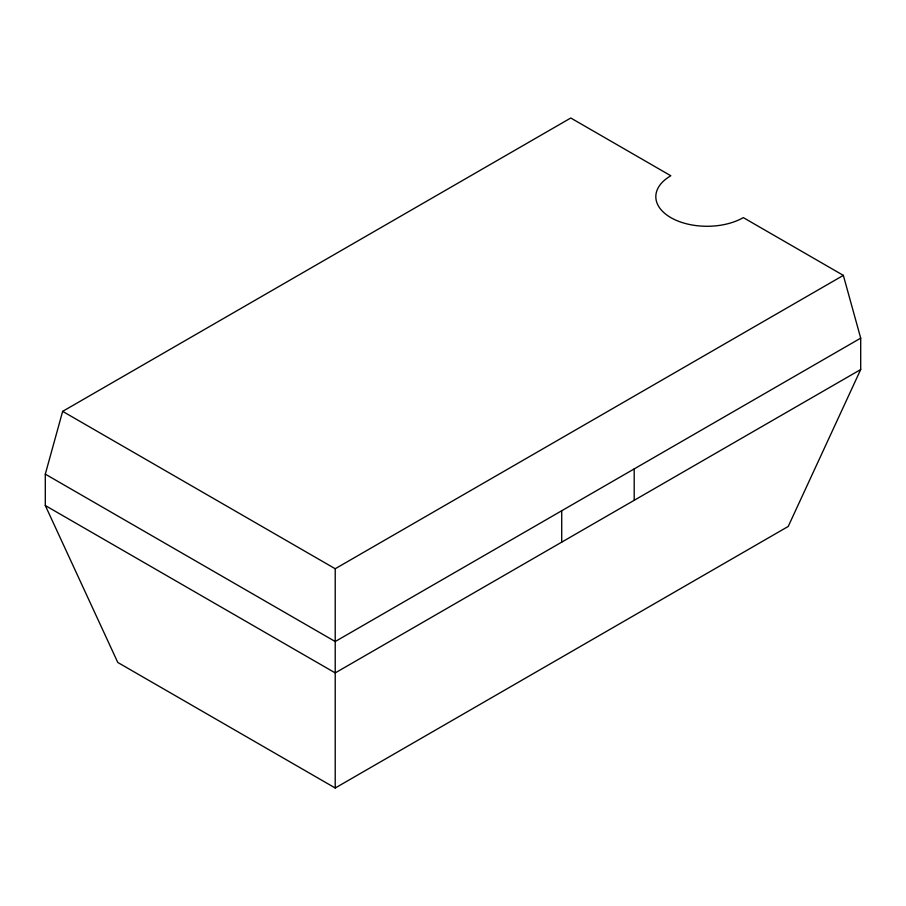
<?xml version="1.0" encoding="UTF-8"?>
<svg xmlns="http://www.w3.org/2000/svg" width="906" height="906" viewBox="0 0 906 906"><rect width="100%" height="100%" fill="white"/><g stroke="black" fill="none" stroke-linecap="round" stroke-linejoin="round"><path stroke-width="1.36" d="M45.3 474.144L62.65 411.369L570.78 118.007L670.825 175.764A51.246 29.592 0 0 0 670.825 217.61A51.246 29.592 0 0 0 743.305 217.61L843.35 275.379L860.7 338.142L860.7 369.535L788.22 526.454L335.22 787.994L117.78 662.456L45.3 505.525L45.3 474.144L335.22 641.527L860.7 338.142M62.65 411.369L335.22 568.741L843.35 275.379M860.7 369.535L335.22 672.909L45.3 505.525M634.2 468.912L634.2 500.293M561.72 510.758L561.72 542.139M335.22 568.741L335.22 787.994"/></g></svg>
